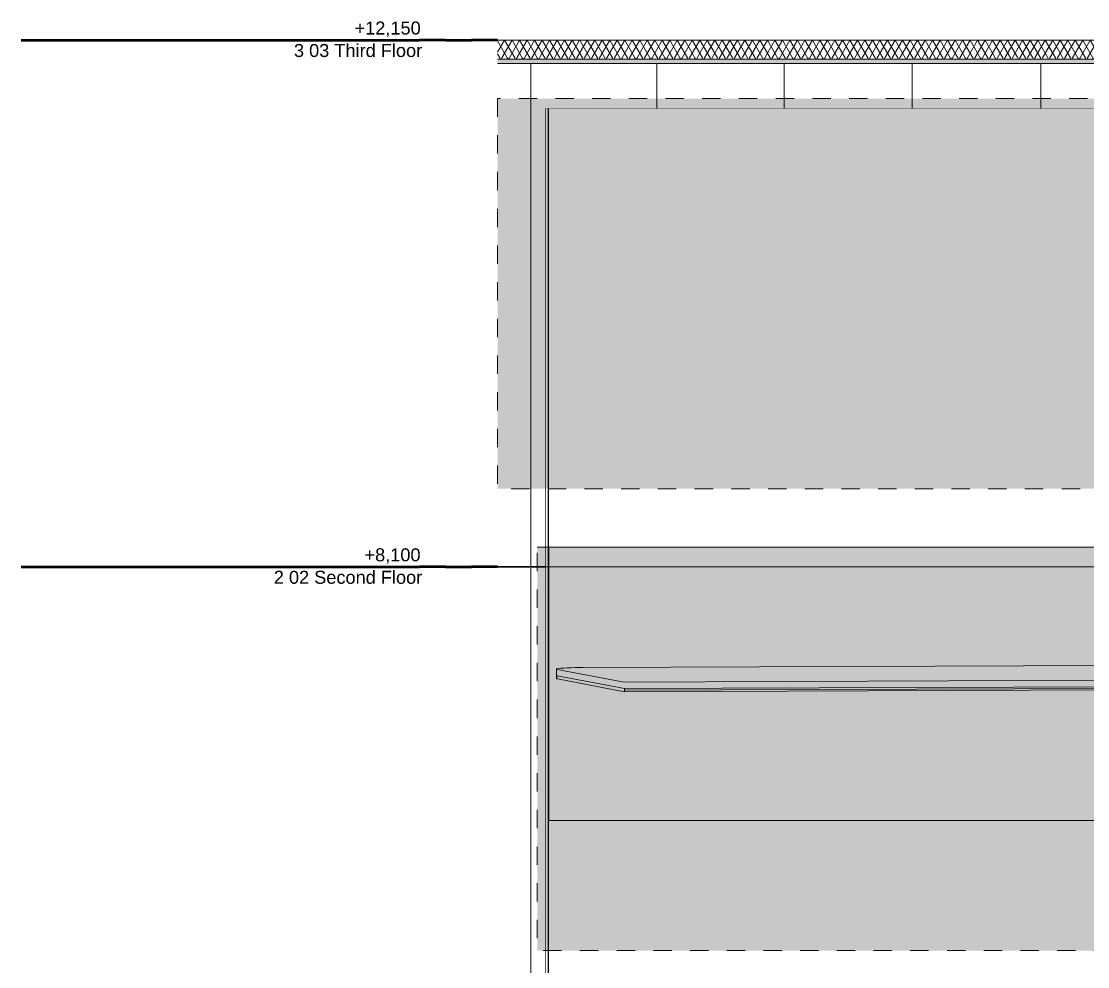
# Model space of a CAD drawing. Header units: millimetres. Extents: x -46169 to 237885, y -84465 to 18123.
# Drawn here: x 217745 to 225945, y -79307 to -72039 of the extents above; entities that cross this region are included whole.
import ezdxf

# ---------------------------------------------------------------- set-up
doc = ezdxf.new("R2010")
doc.units = ezdxf.units.MM
doc.header["$MEASUREMENT"] = 0
doc.linetypes.add('Dashed', pattern=[2822.222233, 1411.111116, -1411.111116])
doc.linetypes.add('Wipeout_Contour', pattern=[1000, 0, -1000])
for name, color, linetype, lineweight, true_color in [('0_Pen_No__25', 7, 'Continuous', 50, 0x2a2a2a), ('A-35-M_FFE_Sanitary_Pen_No__145', 7, 'Continuous', 0, 0xa6a6a6), ('A-95-P_Drawing_Pen_No__62', 7, 'Continuous', 20, 0xaaaaaa), ('New_A-20-M_Ceiling_Pen_No__107', 7, 'Continuous', 15, 0xa6a6a6), ('New_A-20-M_Roof_Pen_No__149', 7, 'Continuous', 0, 0x2a2a2a), ('New_A-20-M_Roof_Pen_No__81', 7, 'Continuous', 20, 0x6a6a6a)]:
    doc.layers.add(name, color=color, linetype=linetype, lineweight=lineweight, true_color=true_color)
for name, color, linetype, lineweight in [('0_Pen_No__6', 7, 'Continuous', 35), ('0_Pen_No__85', 8, 'Continuous', 20), ('A-20-M_Roof_Pen_No__85', 8, 'Continuous', 20), ('A-35-M_FFE_Sanitary_Pen_No__191', 7, 'Continuous', 5), ('A-95-P_Drawing_Pen_No__2', 8, 'Continuous', 15), ('New_A-20-M_Ceiling_Pen_No__192', 7, 'Continuous', 13), ('New_A-20-M_Ceiling_Pen_No__92', 8, 'Continuous', 13), ('New_A-20-M_Roof_Pen_No__4', 7, 'Continuous', 20), ('New_A-20-M_Roof_Pen_No__85', 8, 'Continuous', 20), ('New_A-25-M_Curtain_Wall_Pen_No__87', 8, 'Continuous', 20), ('New_A-25-M_Wall_Ext_Pen_No__87', 8, 'Continuous', 20), ('New_I-25-M_Wall_Finish_Pen_No__87', 8, 'Continuous', 20)]:
    doc.layers.add(name, color=color, linetype=linetype, lineweight=lineweight)
for name, color, linetype in [('A-20-M_Roof', 7, 'Continuous'), ('New_A-20-M_Ceiling', 7, 'Continuous'), ('New_A-20-M_Roof', 7, 'Continuous'), ('New_A-25-M_Curtain_Wall', 7, 'Continuous'), ('New_A-25-M_Wall_Ext', 7, 'Continuous'), ('New_I-25-M_Wall_Finish', 7, 'Continuous')]:
    doc.layers.add(name, color=color, linetype=linetype)
doc.styles.add('GENERATED_STYLE_2', font='')
doc.styles.get('GENERATED_STYLE_2').set_extended_font_data('Arial')
pattern_1 = [(60, (208268.76, -84332.606), (-43.30127, 25), []), (120, (208268.76, -84332.606), (43.30127, 25), [])]

# ---------------------------------------------------------------- blocks, each defined once
blk = doc.blocks.new('Section Elem_264_4', base_point=(208268.8, -84332.6))
at = {"color": 254, "linetype": 'Wipeout_Contour', "lineweight": 0, "ltscale": 1424156.859627192}
blk.add_wipeout([(221798.4, -78182.6), (221798.4, -80282.6), (222310.4, -80282.6), (222310.4, -79726.4), (226938.4, -79726.4), (226938.4, -78182.6)], dxfattribs=at).dxf.layer = 'New_A-25-M_Wall_Ext'
at = {"color": 254, "linetype": 'Wipeout_Contour', "lineweight": 0, "ltscale": 938495.761012}
blk.add_wipeout([(221775.6, -72707.6), (221774, -72707.6), (221774, -80282.6), (221775.6, -80282.6)], dxfattribs=at).dxf.layer = 'New_A-25-M_Wall_Ext'
at = {"color": 254, "linetype": 'Wipeout_Contour', "lineweight": 0, "ltscale": 938535.708203}
blk.add_wipeout([(221775.6, -80282.6), (221795.1, -80282.6), (221795.1, -72707.6), (221775.6, -72707.6)], dxfattribs=at).dxf.layer = 'New_A-25-M_Wall_Ext'
at = {"color": 254, "linetype": 'Wipeout_Contour', "lineweight": 0, "ltscale": 938575.65561}
blk.add_wipeout([(221795.1, -72707.6), (221795.1, -80282.6), (221796.8, -80282.6), (221796.8, -72707.6)], dxfattribs=at).dxf.layer = 'New_A-25-M_Wall_Ext'
at = {"color": 254, "linetype": 'Wipeout_Contour', "lineweight": 0, "ltscale": 1877907.411756112}
blk.add_wipeout([(221798.4, -72707.6), (221796.8, -72707.6), (221796.8, -80282.6), (221798.4, -80282.6), (221798.4, -78182.6), (221801.7, -78182.6), (221801.7, -76082.6), (221798.4, -76082.6)], dxfattribs=at).dxf.layer = 'New_A-25-M_Wall_Ext'
at = {"layer": 'New_A-25-M_Wall_Ext_Pen_No__87', "linetype": 'Continuous'}
for p, q in [((221775.6, -72707.6), (221774, -72707.6)), ((221774, -80282.6), (221774, -72707.6)), ((221795.1, -72707.6), (221775.6, -72707.6)), ((221775.6, -80282.6), (221775.6, -72707.6)), ((221796.8, -72707.6), (221795.1, -72707.6)), ((221795.1, -80282.6), (221795.1, -72707.6)), ((221798.4, -72707.6), (221796.8, -72707.6)), ((221796.8, -80282.6), (221796.8, -72707.6)), ((227817.7, -72707.6), (221798.4, -72707.6)), ((221798.4, -76082.6), (221798.4, -72707.6)), ((221801.7, -76082.6), (221798.4, -76082.6)), ((221798.4, -78182.6), (221801.7, -78182.6)), ((221798.4, -80282.6), (221798.4, -78182.6))]:
    blk.add_line(p, q, dxfattribs=at)
blk = doc.blocks.new('Section Elem_332_4', base_point=(208268.8, -84332.6))
at = {"color": 254, "linetype": 'Wipeout_Contour', "lineweight": 0, "ltscale": 939431.015061}
blk.add_wipeout([(221860.7, -77068.1), (221861.8, -77070), (221861.6, -77020), (221860.6, -77018.2)], dxfattribs=at).dxf.layer = 'New_A-20-M_Ceiling'
at = {"color": 254, "linetype": 'Wipeout_Contour', "lineweight": 0, "ltscale": 939480.015435}
blk.add_wipeout([(221861.8, -77070), (221860.7, -77068.1), (221860.8, -77092.1), (221861.9, -77093.9)], dxfattribs=at).dxf.layer = 'New_A-20-M_Ceiling'
at = {"color": 254, "linetype": 'Wipeout_Contour', "lineweight": 0, "ltscale": 939444.485858}
blk.add_wipeout([(221861.8, -77070), (221866.8, -77071.2), (221866.6, -77021.2), (221861.6, -77020)], dxfattribs=at).dxf.layer = 'New_A-20-M_Ceiling'
at = {"color": 254, "linetype": 'Wipeout_Contour', "lineweight": 0, "ltscale": 6251974.051466928}
blk.add_wipeout([(221865.7, -77016.3), (221860.6, -77018.2), (221861.6, -77020), (221866.6, -77021.2), (222381.3, -77118.9), (233199.5, -77079.4), (233709.6, -76978), (233714.1, -76977.1), (233716.8, -76975.3), (233713.5, -76973.4), (233704.1, -76971.7), (233688.9, -76970.1), (233668.5, -76968.7), (233643.4, -76967.5), (233614.3, -76966.5), (233582.3, -76965.9), (233548.2, -76965.5), (233516.5, -76965.5), (222059.7, -77007.4), (222041.8, -77007.4), (222006.7, -77008), (221973.4, -77008.8), (221943, -77009.9), (221916.2, -77011.2), (221894, -77012.8), (221877, -77014.5)], dxfattribs=at).dxf.layer = 'New_A-20-M_Ceiling'
at = {"color": 254, "linetype": 'Wipeout_Contour', "lineweight": 0, "ltscale": 939493.486503}
blk.add_wipeout([(221866.8, -77071.2), (221861.8, -77070), (221861.9, -77093.9), (221866.9, -77095.1)], dxfattribs=at).dxf.layer = 'New_A-20-M_Ceiling'
at = {"color": 254, "linetype": 'Wipeout_Contour', "lineweight": 0, "ltscale": 940491.915484}
blk.add_wipeout([(221866.6, -77021.2), (221866.8, -77071.2), (222382.2, -77168.9), (222381.3, -77118.9)], dxfattribs=at).dxf.layer = 'New_A-20-M_Ceiling'
at = {"layer": 'New_A-20-M_Ceiling_Pen_No__92', "linetype": 'Continuous'}
for p, q in [((222059.7, -77007.4), (233516.5, -76965.5)), ((221860.6, -77018.2), (221865.7, -77016.3)), ((221861.6, -77020), (221860.6, -77018.2)), ((221866.6, -77021.2), (221861.6, -77020)), ((221865.7, -77016.3), (221877, -77014.5)), ((221877, -77014.5), (221894, -77012.8)), ((221894, -77012.8), (221916.2, -77011.2)), ((221916.2, -77011.2), (221943, -77009.9)), ((221943, -77009.9), (221973.4, -77008.8)), ((221973.4, -77008.8), (222006.7, -77008)), ((222006.7, -77008), (222041.8, -77007.4)), ((222041.8, -77007.4), (222059.7, -77007.4))]:
    blk.add_line(p, q, dxfattribs=at)
at = {"color": 254, "linetype": 'Wipeout_Contour', "lineweight": 0, "ltscale": 940541.944499}
blk.add_wipeout([(222382.2, -77168.9), (221866.8, -77071.2), (221866.9, -77095.1), (222382.6, -77193)], dxfattribs=at).dxf.layer = 'New_A-20-M_Ceiling'
at = {"layer": 'New_A-20-M_Ceiling_Pen_No__92', "linetype": 'Continuous'}
for p, q in [((221860.6, -77018.2), (221860.7, -77068.1)), ((221860.7, -77068.1), (221861.8, -77070)), ((221860.7, -77068.1), (221860.8, -77092.1)), ((221861.8, -77070), (221866.8, -77071.2)), ((221860.8, -77092.1), (221861.9, -77093.9)), ((221861.9, -77093.9), (221866.9, -77095.1))]:
    blk.add_line(p, q, dxfattribs=at)
at = {"color": 254, "linetype": 'Wipeout_Contour', "lineweight": 0, "ltscale": 961995.583622}
blk.add_wipeout([(222381.3, -77118.9), (222382.2, -77168.9), (233199, -77129.5), (233199.5, -77079.4)], dxfattribs=at).dxf.layer = 'New_A-20-M_Ceiling'
at = {"layer": 'New_A-20-M_Ceiling_Pen_No__107', "linetype": 'Continuous'}
for points in [[(222382.2, -77168.9), (222382.4, -77181), (233198.9, -77141.5), (233199, -77129.5)], [(222382.4, -77181), (222382.6, -77193), (233198.7, -77153.5), (233198.9, -77141.5)]]:
    blk.add_hatch(color=256, dxfattribs=at).paths.add_polyline_path(points)
at = {"layer": 'New_A-20-M_Ceiling_Pen_No__192', "linetype": 'Continuous'}
for p, q in [((233199.5, -77079.4), (222381.3, -77118.9)), ((233199, -77129.5), (222382.2, -77168.9)), ((233198.9, -77141.5), (222382.4, -77181)), ((233198.7, -77153.5), (222382.6, -77193))]:
    blk.add_line(p, q, dxfattribs=at)
at = {"layer": 'New_A-20-M_Ceiling_Pen_No__192', "linetype": 'Continuous', "flags": 128}
blk.add_lwpolyline([(222382.2, -77168.9), (222382.4, -77181), (222382.6, -77193)], dxfattribs=at)
at = {"layer": 'New_A-20-M_Ceiling_Pen_No__92', "linetype": 'Continuous'}
for p, q in [((222381.3, -77118.9), (221866.6, -77021.2)), ((221866.8, -77071.2), (222382.2, -77168.9)), ((221866.9, -77095.1), (222382.6, -77193))]:
    blk.add_line(p, q, dxfattribs=at)
blk = doc.blocks.new('Section Elem_350_4', base_point=(208268.8, -84332.6))
at = {"color": 254, "linetype": 'Wipeout_Contour', "lineweight": 0, "ltscale": 947824.561428}
blk.add_wipeout([(225580.5, -72363.6), (225580.5, -72707.6), (225581.4, -72707.6), (225581.4, -72363.6)], dxfattribs=at).dxf.layer = 'New_A-25-M_Curtain_Wall'
at = {"color": 254, "linetype": 'Wipeout_Contour', "lineweight": 0, "ltscale": 947845.284037}
blk.add_wipeout([(225581.4, -72363.6), (225581.4, -72707.6), (225591.4, -72707.6), (225591.4, -72363.6)], dxfattribs=at).dxf.layer = 'New_A-25-M_Curtain_Wall'
at = {"layer": 'New_A-25-M_Curtain_Wall_Pen_No__87', "linetype": 'Continuous'}
for p, q in [((225581.4, -72707.6), (225581.4, -72363.6)), ((225591.4, -72707.6), (225591.4, -72363.6))]:
    blk.add_line(p, q, dxfattribs=at)
blk = doc.blocks.new('Section Elem_352_4', base_point=(208268.8, -84332.6))
at = {"color": 254, "linetype": 'Wipeout_Contour', "lineweight": 0, "ltscale": 944059.094175}
blk.add_wipeout([(224592.6, -72363.6), (224591.3, -72363.6), (224591.3, -72707.6), (224592.6, -72707.6)], dxfattribs=at).dxf.layer = 'New_A-25-M_Curtain_Wall'
at = {"color": 254, "linetype": 'Wipeout_Contour', "lineweight": 0, "ltscale": 944080.39245}
blk.add_wipeout([(224602.5, -72363.6), (224592.6, -72363.6), (224592.6, -72707.6), (224602.5, -72707.6)], dxfattribs=at).dxf.layer = 'New_A-25-M_Curtain_Wall'
at = {"layer": 'New_A-25-M_Curtain_Wall_Pen_No__87', "linetype": 'Continuous'}
for p, q in [((224592.6, -72707.6), (224592.6, -72363.6)), ((224602.5, -72707.6), (224602.5, -72363.6))]:
    blk.add_line(p, q, dxfattribs=at)
blk = doc.blocks.new('Section Elem_354_4', base_point=(208268.8, -84332.6))
at = {"color": 254, "linetype": 'Wipeout_Contour', "lineweight": 0, "ltscale": 940312.387426}
blk.add_wipeout([(223606.6, -72363.6), (223606.6, -72707.6), (223608.2, -72707.6), (223608.2, -72363.6)], dxfattribs=at).dxf.layer = 'New_A-25-M_Curtain_Wall'
at = {"color": 254, "linetype": 'Wipeout_Contour', "lineweight": 0, "ltscale": 940334.234303}
blk.add_wipeout([(223608.2, -72363.6), (223608.2, -72707.6), (223618.1, -72707.6), (223618.1, -72363.6)], dxfattribs=at).dxf.layer = 'New_A-25-M_Curtain_Wall'
at = {"layer": 'New_A-25-M_Curtain_Wall_Pen_No__87', "linetype": 'Continuous'}
for p, q in [((223608.2, -72707.6), (223608.2, -72363.6)), ((223618.1, -72707.6), (223618.1, -72363.6))]:
    blk.add_line(p, q, dxfattribs=at)
blk = doc.blocks.new('Section Elem_356_4', base_point=(208268.8, -84332.6))
at = {"color": 254, "linetype": 'Wipeout_Contour', "lineweight": 0, "ltscale": 936589.080115}
blk.add_wipeout([(222627.6, -72363.6), (222627.6, -72707.6), (222629.6, -72707.6), (222629.6, -72363.6)], dxfattribs=at).dxf.layer = 'New_A-25-M_Curtain_Wall'
at = {"color": 254, "linetype": 'Wipeout_Contour', "lineweight": 0, "ltscale": 936611.447891}
blk.add_wipeout([(222629.6, -72363.6), (222629.6, -72707.6), (222639.4, -72707.6), (222639.4, -72363.6)], dxfattribs=at).dxf.layer = 'New_A-25-M_Curtain_Wall'
at = {"layer": 'New_A-25-M_Curtain_Wall_Pen_No__87', "linetype": 'Continuous'}
for p, q in [((222629.6, -72707.6), (222629.6, -72363.6)), ((222639.4, -72707.6), (222639.4, -72363.6))]:
    blk.add_line(p, q, dxfattribs=at)
blk = doc.blocks.new('Section Elem_358_4', base_point=(208268.8, -84332.6))
at = {"color": 254, "linetype": 'Wipeout_Contour', "lineweight": 0, "ltscale": 940294.55538}
blk.add_wipeout([(221655.6, -80277.6), (221657.9, -80277.6), (221657.9, -76237.6), (221655.6, -76237.6)], dxfattribs=at).dxf.layer = 'New_A-25-M_Curtain_Wall'
at = {"color": 254, "linetype": 'Wipeout_Contour', "lineweight": 0, "ltscale": 1880618.266510048}
blk.add_wipeout([(221657.9, -80277.6), (221658, -80277.6), (221658, -80282.6), (221667.7, -80282.6), (221667.7, -76232.6), (221658, -76232.6), (221658, -76237.6), (221657.9, -76237.6)], dxfattribs=at).dxf.layer = 'New_A-25-M_Curtain_Wall'
at = {"layer": 'New_A-25-M_Curtain_Wall_Pen_No__87', "linetype": 'Continuous'}
for p, q in [((221657.9, -80277.6), (221657.9, -76237.6)), ((221667.7, -80282.6), (221667.7, -76232.6))]:
    blk.add_line(p, q, dxfattribs=at)
blk = doc.blocks.new('Section Elem_359_4', base_point=(208268.8, -84332.6))
at = {"color": 254, "linetype": 'Wipeout_Contour', "lineweight": 0, "ltscale": 935135.731597}
blk.add_wipeout([(221655.6, -72363.6), (221655.6, -76227.6), (221657.9, -76227.6), (221657.9, -72363.6)], dxfattribs=at).dxf.layer = 'New_A-25-M_Curtain_Wall'
at = {"color": 254, "linetype": 'Wipeout_Contour', "lineweight": 0, "ltscale": 1403961.106063829}
blk.add_wipeout([(221657.9, -76227.6), (221658, -76227.6), (221658, -76232.6), (221667.7, -76232.6), (221667.7, -72363.6), (221657.9, -72363.6)], dxfattribs=at).dxf.layer = 'New_A-25-M_Curtain_Wall'
at = {"layer": 'New_A-25-M_Curtain_Wall_Pen_No__87', "linetype": 'Continuous'}
for p, q in [((221657.9, -76227.6), (221657.9, -72363.6)), ((221667.7, -76232.6), (221667.7, -72363.6))]:
    blk.add_line(p, q, dxfattribs=at)
blk = doc.blocks.new('Section Elem_362_4', base_point=(208268.8, -84332.6))
at = {"color": 254, "linetype": 'Wipeout_Contour', "lineweight": 0, "ltscale": 937840.447166}
blk.add_wipeout([(221667.7, -76227.6), (221667.7, -76237.6), (221774, -76237.6), (221774, -76227.6)], dxfattribs=at).dxf.layer = 'New_A-25-M_Curtain_Wall'
at = {"layer": 'New_A-25-M_Curtain_Wall_Pen_No__87', "linetype": 'Continuous'}
for p, q in [((221667.7, -76237.6), (221667.7, -76227.6)), ((221774, -76227.6), (221667.7, -76227.6)), ((221774, -76237.6), (221667.7, -76237.6))]:
    blk.add_line(p, q, dxfattribs=at)
blk = doc.blocks.new('Section Elem_363_4', base_point=(208268.8, -84332.6))
at = {"color": 254, "linetype": 'Wipeout_Contour', "lineweight": 0, "ltscale": 937128.339611}
blk.add_wipeout([(221658, -76237.6), (221658, -76227.6), (221407.2, -76227.6), (221407.2, -76237.6)], dxfattribs=at).dxf.layer = 'New_A-25-M_Curtain_Wall'
at = {"layer": 'New_A-25-M_Curtain_Wall_Pen_No__87', "linetype": 'Continuous'}
for p, q in [((221658, -76227.6), (221407.2, -76227.6)), ((221658, -76237.6), (221407.2, -76237.6)), ((221658, -76237.6), (221658, -76227.6))]:
    blk.add_line(p, q, dxfattribs=at)
blk = doc.blocks.new('Section Elem_374_4', base_point=(208268.8, -84332.6))
at = {"color": 254, "linetype": 'Wipeout_Contour', "lineweight": 0, "ltscale": 949733.628904}
blk.add_wipeout([(225591.4, -72363.6), (225591.4, -72707.6), (226573, -72707.6), (226573, -72363.6)], dxfattribs=at).dxf.layer = 'New_A-25-M_Curtain_Wall'
blk = doc.blocks.new('Section Elem_376_4', base_point=(208268.8, -84332.6))
at = {"color": 254, "linetype": 'Wipeout_Contour', "lineweight": 0, "ltscale": 945961.031608}
blk.add_wipeout([(224602.5, -72363.6), (224602.5, -72707.6), (225580.5, -72707.6), (225580.5, -72363.6)], dxfattribs=at).dxf.layer = 'New_A-25-M_Curtain_Wall'
blk = doc.blocks.new('Section Elem_378_4', base_point=(208268.8, -84332.6))
at = {"color": 254, "linetype": 'Wipeout_Contour', "lineweight": 0, "ltscale": 942204.837065}
blk.add_wipeout([(223618.1, -72363.6), (223618.1, -72707.6), (224591.3, -72707.6), (224591.3, -72363.6)], dxfattribs=at).dxf.layer = 'New_A-25-M_Curtain_Wall'
blk = doc.blocks.new('Section Elem_380_4', base_point=(208268.8, -84332.6))
at = {"color": 254, "linetype": 'Wipeout_Contour', "lineweight": 0, "ltscale": 938469.698804}
blk.add_wipeout([(222639.4, -72707.6), (223606.6, -72707.6), (223606.6, -72363.6), (222639.4, -72363.6)], dxfattribs=at).dxf.layer = 'New_A-25-M_Curtain_Wall'
blk = doc.blocks.new('Section Elem_382_4', base_point=(208268.8, -84332.6))
at = {"color": 254, "linetype": 'Wipeout_Contour', "lineweight": 0, "ltscale": 940536.10324}
blk.add_wipeout([(221667.7, -80277.6), (221774, -80277.6), (221774, -76237.6), (221667.7, -76237.6)], dxfattribs=at).dxf.layer = 'New_A-25-M_Curtain_Wall'
blk = doc.blocks.new('Section Elem_383_4', base_point=(208268.8, -84332.6))
at = {"color": 254, "linetype": 'Wipeout_Contour', "lineweight": 0, "ltscale": 1403778.701789843}
blk.add_wipeout([(222627.6, -72363.6), (221667.7, -72363.6), (221667.7, -76227.6), (221774, -76227.6), (221774, -72707.6), (222627.6, -72707.6)], dxfattribs=at).dxf.layer = 'New_A-25-M_Curtain_Wall'
blk = doc.blocks.new('Section Elem_385_4', base_point=(208268.8, -84332.6))
at = {"color": 254, "linetype": 'Wipeout_Contour', "lineweight": 0, "ltscale": 939821.693226}
blk.add_wipeout([(221407.2, -76237.6), (221407.2, -80277.6), (221655.6, -80277.6), (221655.6, -76237.6)], dxfattribs=at).dxf.layer = 'New_A-25-M_Curtain_Wall'
blk = doc.blocks.new('Section Elem_386_4', base_point=(208268.8, -84332.6))
at = {"color": 254, "linetype": 'Wipeout_Contour', "lineweight": 0, "ltscale": 934660.258608}
blk.add_wipeout([(221655.6, -72363.6), (221407.2, -72363.6), (221407.2, -76227.6), (221655.6, -76227.6)], dxfattribs=at).dxf.layer = 'New_A-25-M_Curtain_Wall'
blk = doc.blocks.new('Section Elem_423_4', base_point=(208268.8, -84332.6))
at = {"layer": 'New_I-25-M_Wall_Finish_Pen_No__87', "linetype": 'Continuous'}
for p, q in [((233931.4, -76082.6), (221801.7, -76082.6)), ((221801.7, -76082.6), (221801.7, -78182.6)), ((233931.4, -78182.6), (221801.7, -78182.6))]:
    blk.add_line(p, q, dxfattribs=at)
blk = doc.blocks.new('Section Elem_430_4', base_point=(208268.8, -84332.6))
at = {"color": 254, "linetype": 'Wipeout_Contour', "lineweight": 0, "ltscale": 956109.552587}
blk.add_wipeout([(234222.6, -72318.6), (221407.2, -72318.6), (221407.2, -72328.6), (234222.6, -72328.6)], dxfattribs=at).dxf.layer = 'New_A-20-M_Roof'
at = {"layer": 'New_A-20-M_Roof_Pen_No__81', "linetype": 'Continuous', "lineweight": 0, "true_color": 0x353535}
blk.add_hatch(color=250, dxfattribs=at).paths.add_polyline_path([(221407.2, -72328.6), (221407.2, -72363.6), (234222.6, -72363.6), (234222.6, -72328.6)])
at = {"layer": 'New_A-20-M_Roof_Pen_No__85', "linetype": 'Continuous'}
h = blk.add_hatch(dxfattribs=at)
h.set_pattern_fill('Batt_Insulation_0004', color=256, style=0, pattern_type=2)
h.set_pattern_definition(pattern_1)
h.paths.add_polyline_path([(234222.6, -72318.6), (221407.2, -72318.6), (221407.2, -72328.6), (234222.6, -72328.6)])
at = {"layer": 'New_A-20-M_Roof_Pen_No__149', "linetype": 'Continuous'}
blk.add_line((234222.6, -72328.6), (221407.2, -72328.6), dxfattribs=at)
at = {"layer": 'New_A-20-M_Roof_Pen_No__4', "linetype": 'Continuous'}
blk.add_line((234222.6, -72363.6), (221407.2, -72363.6), dxfattribs=at)
blk = doc.blocks.new('Section Elem_431_4', base_point=(208268.8, -84332.6))
at = {"color": 254, "linetype": 'Wipeout_Contour', "lineweight": 0, "ltscale": 947152.095636}
blk.add_wipeout([(221407.2, -72318.6), (229577.8, -72318.6), (229577.8, -72182.6), (221407.2, -72182.6)], dxfattribs=at).dxf.layer = 'A-20-M_Roof'
at = {"layer": 'A-20-M_Roof_Pen_No__85', "linetype": 'Continuous'}
h = blk.add_hatch(dxfattribs=at)
h.set_pattern_fill('Batt_Insulation_0004', color=256, style=0, pattern_type=2)
h.set_pattern_definition(pattern_1)
h.paths.add_polyline_path([(221407.2, -72318.6), (229577.8, -72318.6), (229577.8, -72182.6), (221407.2, -72182.6)])
blk = doc.blocks.new('I-07 Lecture Theatre Elevation_STORY_MARKER', base_point=(208268.8, -84332.6))
at = {"layer": '0_Pen_No__25', "linetype": 'Continuous'}
for p, q in [((217745.2, -72182.6), (220807.2, -72182.6)), ((221007.2, -72182.6), (220807.2, -72182.6)), ((221007.2, -72182.6), (221207.2, -72182.6)), ((221307.2, -72182.6), (221207.2, -72182.6)), ((221407.2, -72182.6), (221307.2, -72182.6)), ((217745.2, -76232.6), (220807.2, -76232.6)), ((221007.2, -76232.6), (220807.2, -76232.6)), ((221007.2, -76232.6), (221207.2, -76232.6)), ((221307.2, -76232.6), (221207.2, -76232.6)), ((221407.2, -76232.6), (221307.2, -76232.6))]:
    blk.add_line(p, q, dxfattribs=at)
at = {"layer": '0_Pen_No__85', "linetype": 'Continuous'}
for p, q in [((221407.2, -72182.6), (234222.6, -72182.6)), ((221407.2, -76232.6), (234222.6, -76232.6))]:
    blk.add_line(p, q, dxfattribs=at)
at = {"layer": '0_Pen_No__6', "char_height": 100, "attachment_point": 1, "style": 'GENERATED_STYLE_2'}
for s, insert in [('\\A1;{\\fArial|b0|i0|c0|p34;+12,150}', (220307.6, -72040.5)), ('\\A1;{\\fArial|b0|i0|c0|p34;3 03 Third Floor}', (219841.6, -72213.3)), ('\\A1;{\\fArial|b0|i0|c0|p34;+8,100}', (220383.9, -76090.5)), ('\\A1;{\\fArial|b0|i0|c0|p34;2 02 Second Floor}', (219686.5, -76263.3))]:
    blk.add_mtext(s, dxfattribs=dict(at, insert=insert))

msp = doc.modelspace()

# ---------------------------------------------------------------- block references
at = {"layer": 'New_A-25-M_Curtain_Wall'}
msp.add_blockref('Section Elem_358_4', (208268.8, -84332.6), dxfattribs=at)
at = {"layer": 'New_A-25-M_Wall_Ext'}
msp.add_blockref('Section Elem_264_4', (208268.8, -84332.6), dxfattribs=at)

# ---------------------------------------------------------------- next in the draw order: block references
at = {"layer": 'New_A-20-M_Ceiling'}
msp.add_blockref('Section Elem_332_4', (208268.8, -84332.6), dxfattribs=at)
at = {"layer": 'New_A-25-M_Curtain_Wall'}
for name in ['Section Elem_359_4', 'Section Elem_356_4', 'Section Elem_354_4', 'Section Elem_352_4', 'Section Elem_350_4']:
    msp.add_blockref(name, (208268.8, -84332.6), dxfattribs=at)

# ---------------------------------------------------------------- next in the draw order: block references
for name in ['Section Elem_374_4', 'Section Elem_362_4']:
    msp.add_blockref(name, (208268.8, -84332.6), dxfattribs=at)

# ---------------------------------------------------------------- next in the draw order: block references
for name in ['Section Elem_376_4', 'Section Elem_363_4']:
    msp.add_blockref(name, (208268.8, -84332.6), dxfattribs=at)

# ---------------------------------------------------------------- next in the draw order: block references
for name in ['Section Elem_378_4', 'Section Elem_382_4']:
    msp.add_blockref(name, (208268.8, -84332.6), dxfattribs=at)

# ---------------------------------------------------------------- next in the draw order: block references
msp.add_blockref('Section Elem_380_4', (208268.8, -84332.6), dxfattribs=at)

# ---------------------------------------------------------------- next in the draw order: block references
msp.add_blockref('Section Elem_383_4', (208268.8, -84332.6), dxfattribs=at)

# ---------------------------------------------------------------- next in the draw order: hatches: boundary and pattern name
at = {"layer": 'A-35-M_FFE_Sanitary_Pen_No__145', "linetype": 'Continuous', "lineweight": 0, "ltscale": 0.1, "true_color": 0xe8e8e8}
msp.add_hatch(color=254, dxfattribs=at).paths.add_polyline_path([(221711.8, -76082.6), (233931.4, -76082.6), (233931.4, -79182.6), (228815.3, -79182.6), (228815.3, -78182.6), (226823.9, -78182.6), (226823.9, -79182.6), (221711.8, -79182.6)])

# ---------------------------------------------------------------- next in the draw order: linework, layer by layer
at = {"layer": 'A-35-M_FFE_Sanitary_Pen_No__191', "linetype": 'Dashed', "ltscale": 0.1, "flags": 128}
msp.add_lwpolyline([(221711.8, -76082.6), (233931.4, -76082.6), (233931.4, -79182.6), (228815.3, -79182.6), (228815.3, -78182.6), (226823.9, -78182.6), (226823.9, -79182.6), (221711.8, -79182.6)], close=True, dxfattribs=at)

# ---------------------------------------------------------------- next in the draw order: block references
at = {"layer": 'New_A-25-M_Curtain_Wall'}
msp.add_blockref('Section Elem_385_4', (208268.8, -84332.6), dxfattribs=at)
at = {"layer": 'New_I-25-M_Wall_Finish'}
msp.add_blockref('Section Elem_423_4', (208268.8, -84332.6), dxfattribs=at)

# ---------------------------------------------------------------- next in the draw order: block references
at = {"layer": 'New_A-25-M_Curtain_Wall'}
msp.add_blockref('Section Elem_386_4', (208268.8, -84332.6), dxfattribs=at)

# ---------------------------------------------------------------- next in the draw order: hatches: boundary and pattern name
at = {"layer": 'A-95-P_Drawing_Pen_No__62', "linetype": 'Continuous', "ltscale": 0.1}
h = msp.add_hatch(dxfattribs=at)
h.set_pattern_fill('Brass_Bronze_0004', color=256, style=0, pattern_type=2)
h.set_pattern_definition([(45, (208268.76, -84332.6), (-91.9239, 91.9239), []), (45, (208222.8, -84286.64), (-91.9239, 91.9239), [97.5, -32.5])])
h.paths.add_polyline_path([(221407.2, -72632.6), (221407.2, -75632.6), (234222.6, -75632.6), (234222.6, -73074.6), (234222.6, -72632.6)])

# ---------------------------------------------------------------- next in the draw order: linework, layer by layer
at = {"layer": 'A-95-P_Drawing_Pen_No__2', "linetype": 'Dashed', "ltscale": 0.1, "flags": 128}
msp.add_lwpolyline([(221407.2, -72632.6), (221407.2, -75632.6), (234222.6, -75632.6), (234222.6, -73074.6), (234222.6, -72632.6)], close=True, dxfattribs=at)

# ---------------------------------------------------------------- next in the draw order: block references
at = {"layer": 'New_A-20-M_Roof'}
msp.add_blockref('Section Elem_430_4', (208268.8, -84332.6), dxfattribs=at)

# ---------------------------------------------------------------- next in the draw order: block references
at = {"layer": 'A-20-M_Roof'}
msp.add_blockref('Section Elem_431_4', (208268.8, -84332.6), dxfattribs=at)

# ---------------------------------------------------------------- next in the draw order: block references
at = {"linetype": 'Continuous', "lineweight": 0}
msp.add_blockref('I-07 Lecture Theatre Elevation_STORY_MARKER', (208268.8, -84332.6), dxfattribs=at)

doc.saveas('drawing.dxf')
